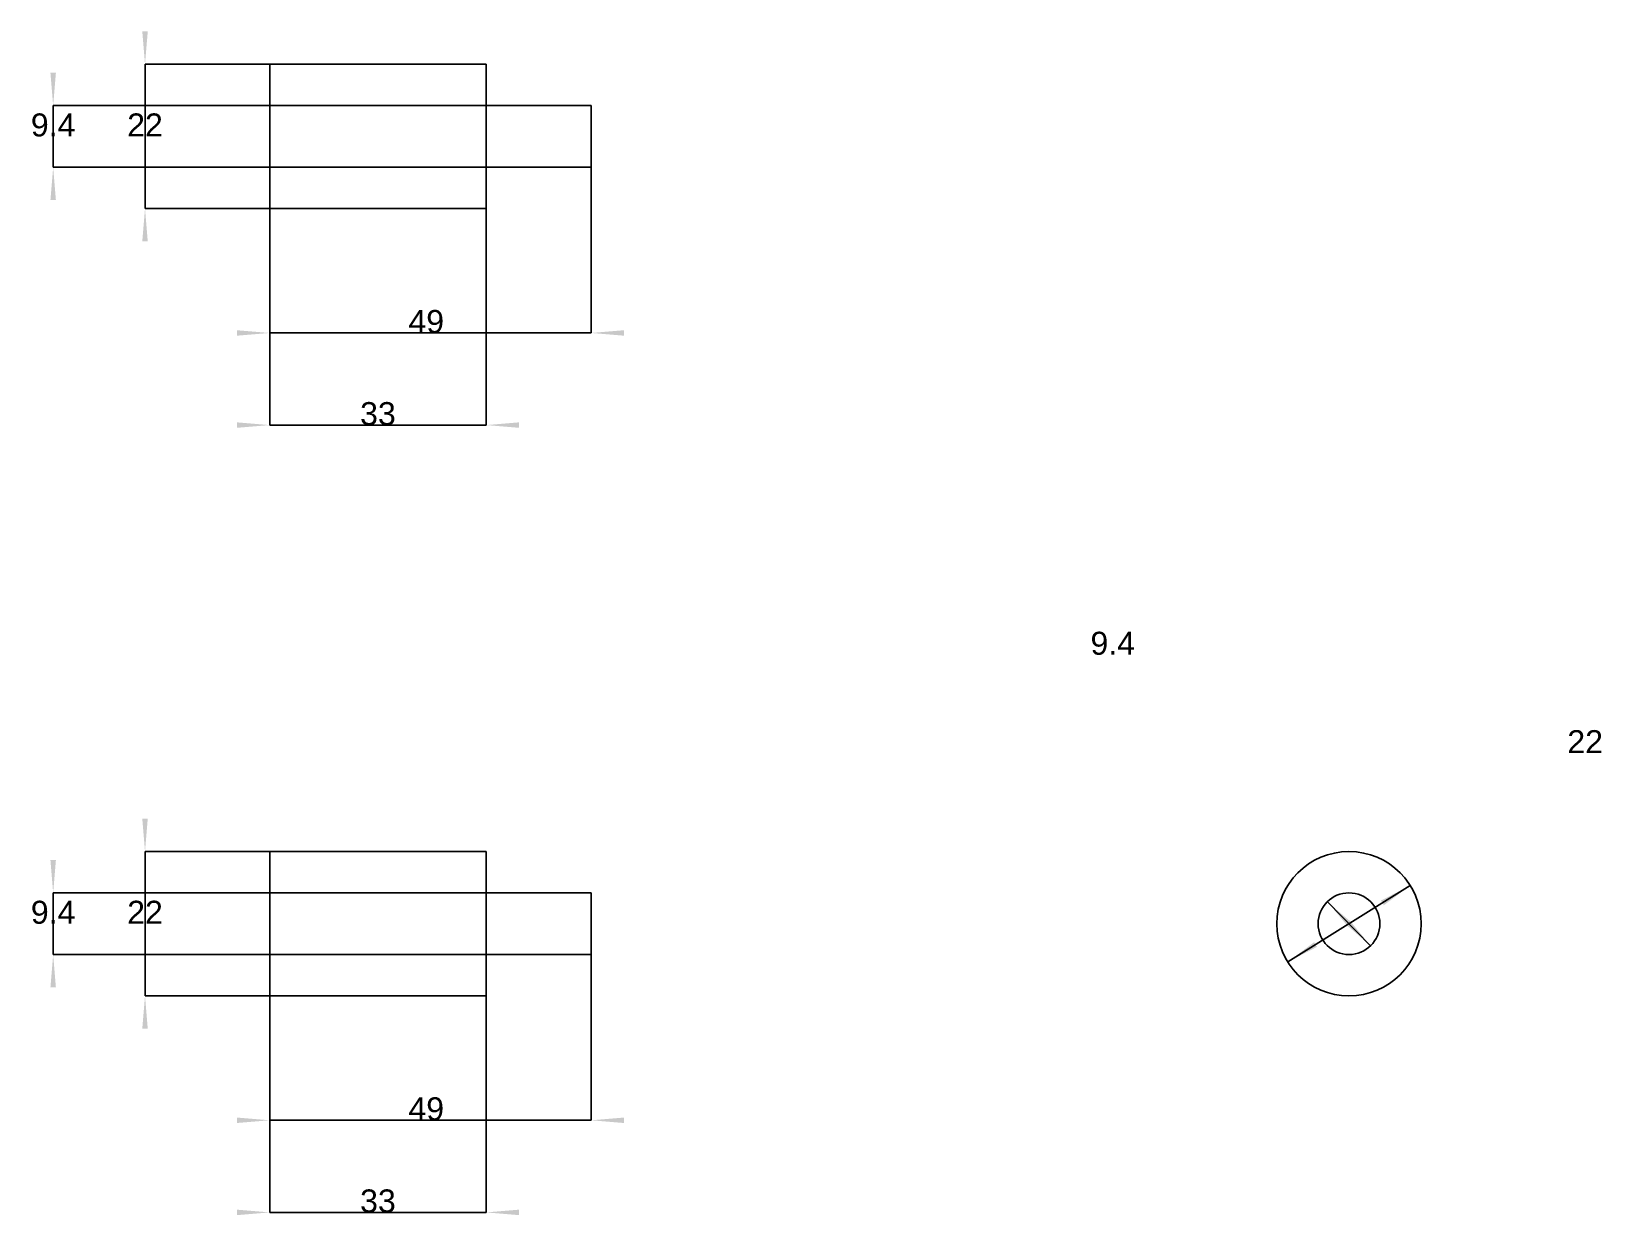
# Model space of a CAD drawing. Header units: millimetres. Extents: x 119 to 359, y 40 to 221.
import ezdxf
from ezdxf.enums import TextEntityAlignment as Align

# ---------------------------------------------------------------- set-up
doc = ezdxf.new("R2010")
doc.units = ezdxf.units.MM
doc.layers.get('0').update_dxf_attribs({"linetype": 'CONTINUOUS'})
for name, color, linetype in [('D', 7, 'CONTINUOUS'), ('D001', 7, 'CONTINUOUS'), ('D002', 7, 'CONTINUOUS'), ('D003', 7, 'CONTINUOUS'), ('D004', 7, 'CONTINUOUS'), ('D005', 7, 'CONTINUOUS'), ('D006', 7, 'CONTINUOUS'), ('D007', 7, 'CONTINUOUS'), ('D008', 7, 'CONTINUOUS'), ('D009', 7, 'CONTINUOUS'), ('Front', 7, 'CONTINUOUS'), ('Right', 7, 'CONTINUOUS'), ('Top', 7, 'CONTINUOUS')]:
    doc.layers.add(name, color=color, linetype=linetype)
doc.styles.get("Standard").update_dxf_attribs({"font": 'arial.ttf'})
doc.dimstyles.get("Standard").update_dxf_attribs({"dimscale": 0, "dimtxt": 2.5, "dimasz": 2.5, "dimexe": 1.25, "dimexo": 0.625, "dimtad": 1, "dimtxsty": 'STANDARD', "dimcen": 2.5, "dimazin": 3, "dimtfac": 1, "dimtmove": 0, "dimatfit": 3})

# ---------------------------------------------------------------- blocks, each defined once
blk = doc.blocks.new('*D')
at = {"color": 0}
for points in [[(150.5, 54.6242), (150.5, 55.4575), (155.5, 55.0408)], [(209.5, 54.6242), (209.5, 55.4575), (204.5, 55.0408)]]:
    blk.add_solid(points, dxfattribs=at)
at = {"layer": 'D'}
for p, q in [((204.5, 80.3), (204.5, 55.0408)), ((155.5, 74), (155.5, 55.0408)), ((155.5, 55.0408), (204.5, 55.0408))]:
    blk.add_line(p, q, dxfattribs=at)
blk.add_text('49', height=3.5, dxfattribs=at).set_placement((179.362, 55.0408), align=Align.CENTER)
blk = doc.blocks.new('*D001')
at = {"color": 0}
for points in [[(136.083, 101), (136.917, 101), (136.5, 96)], [(136.083, 69), (136.917, 69), (136.5, 74)]]:
    blk.add_solid(points, dxfattribs=at)
at = {"layer": 'D001'}
for p, q in [((155.5, 96), (136.5, 96)), ((136.5, 74), (136.5, 96)), ((155.5, 74), (136.5, 74))]:
    blk.add_line(p, q, dxfattribs=at)
blk.add_text('22', height=3.5, dxfattribs=at).set_placement((136.5, 85), align=Align.CENTER)
blk = doc.blocks.new('*D002')
at = {"color": 0}
for points in [[(150.5, 40.5833), (150.5, 41.4167), (155.5, 41)], [(193.5, 40.5833), (193.5, 41.4167), (188.5, 41)]]:
    blk.add_solid(points, dxfattribs=at)
at = {"layer": 'D002'}
for p, q in [((155.5, 74), (155.5, 41)), ((188.5, 74), (188.5, 41)), ((155.5, 41), (188.5, 41))]:
    blk.add_line(p, q, dxfattribs=at)
blk.add_text('33', height=3.5, dxfattribs=at).set_placement((172, 41), align=Align.CENTER)
blk = doc.blocks.new('*D003')
at = {"color": 0}
for points in [[(122.083, 94.7), (122.917, 94.7), (122.5, 89.7)], [(122.083, 75.3), (122.917, 75.3), (122.5, 80.3)]]:
    blk.add_solid(points, dxfattribs=at)
at = {"layer": 'D003'}
for p, q in [((204.5, 89.7), (122.5, 89.7)), ((122.5, 80.3), (122.5, 89.7)), ((204.5, 80.3), (122.5, 80.3))]:
    blk.add_line(p, q, dxfattribs=at)
blk.add_text('9.4', height=3.5, dxfattribs=at).set_placement((122.5, 85), align=Align.CENTER)
blk = doc.blocks.new('*D004')
at = {"color": 0}
for points in [[(150.5, 174.624), (150.5, 175.457), (155.5, 175.041)], [(209.5, 174.624), (209.5, 175.457), (204.5, 175.041)]]:
    blk.add_solid(points, dxfattribs=at)
at = {"layer": 'D004'}
for p, q in [((204.5, 200.3), (204.5, 175.041)), ((155.5, 194), (155.5, 175.041)), ((155.5, 175.041), (204.5, 175.041))]:
    blk.add_line(p, q, dxfattribs=at)
blk.add_text('49', height=3.5, dxfattribs=at).set_placement((179.362, 175.041), align=Align.CENTER)
blk = doc.blocks.new('*D005')
at = {"color": 0}
for points in [[(136.083, 221), (136.917, 221), (136.5, 216)], [(136.083, 189), (136.917, 189), (136.5, 194)]]:
    blk.add_solid(points, dxfattribs=at)
at = {"layer": 'D005'}
for p, q in [((155.5, 216), (136.5, 216)), ((136.5, 194), (136.5, 216)), ((155.5, 194), (136.5, 194))]:
    blk.add_line(p, q, dxfattribs=at)
blk.add_text('22', height=3.5, dxfattribs=at).set_placement((136.5, 205), align=Align.CENTER)
blk = doc.blocks.new('*D006')
at = {"color": 0}
for points in [[(150.5, 160.583), (150.5, 161.417), (155.5, 161)], [(193.5, 160.583), (193.5, 161.417), (188.5, 161)]]:
    blk.add_solid(points, dxfattribs=at)
at = {"layer": 'D006'}
for p, q in [((155.5, 194), (155.5, 161)), ((188.5, 194), (188.5, 161)), ((155.5, 161), (188.5, 161))]:
    blk.add_line(p, q, dxfattribs=at)
blk.add_text('33', height=3.5, dxfattribs=at).set_placement((172, 161), align=Align.CENTER)
blk = doc.blocks.new('*D007')
at = {"color": 0}
for points in [[(122.083, 214.7), (122.917, 214.7), (122.5, 209.7)], [(122.083, 195.3), (122.917, 195.3), (122.5, 200.3)]]:
    blk.add_solid(points, dxfattribs=at)
at = {"layer": 'D007'}
for p, q in [((204.5, 209.7), (122.5, 209.7)), ((122.5, 200.3), (122.5, 209.7)), ((204.5, 200.3), (122.5, 200.3))]:
    blk.add_line(p, q, dxfattribs=at)
blk.add_text('9.4', height=3.5, dxfattribs=at).set_placement((122.5, 205), align=Align.CENTER)
blk = doc.blocks.new('*D008')
at = {"color": 0}
for points in [[(325.312, 87.8202), (324.871, 88.5274), (329.335, 90.8186)], [(315.129, 81.4726), (314.688, 82.1798), (310.665, 79.1814)]]:
    blk.add_solid(points, dxfattribs=at)
at = {"layer": 'D008'}
blk.add_line((329.335, 90.8186), (310.665, 79.1814), dxfattribs=at)
blk.add_text('22', height=3.5, dxfattribs=at).set_placement((356, 111), align=Align.CENTER)
blk = doc.blocks.new('*D009')
at = {"color": 0}
for points in [[(320.508, 85.0777), (319.913, 84.494), (316.708, 88.3546)], [(320.087, 85.506), (319.492, 84.9223), (323.292, 81.6454)]]:
    blk.add_solid(points, dxfattribs=at)
at = {"layer": 'D009'}
blk.add_line((316.708, 88.3546), (323.292, 81.6454), dxfattribs=at)
blk.add_text('9.4', height=3.5, dxfattribs=at).set_placement((284, 126), align=Align.CENTER)

msp = doc.modelspace()

# ---------------------------------------------------------------- linework, layer by layer
at = {"layer": 'Front'}
for p, q in [((155.5, 96), (188.5, 96)), ((188.5, 89.7), (204.5, 89.7)), ((188.5, 80.3), (204.5, 80.3)), ((155.5, 74), (188.5, 74))]:
    msp.add_line(p, q, dxfattribs=at)
for points in [[(155.5, 96), (155.5, 95.724), (155.5, 94.911), (155.5, 93.6), (155.5, 91.858), (155.5, 89.773), (155.5, 87.448), (155.5, 85), (155.5, 82.552), (155.5, 80.227), (155.5, 78.142), (155.5, 76.4), (155.5, 75.089), (155.5, 74.276), (155.5, 74)], [(155.5, 74), (155.5, 74.276), (155.5, 75.089), (155.5, 76.4), (155.5, 78.142), (155.5, 80.227), (155.5, 82.552), (155.5, 85), (155.5, 87.448), (155.5, 89.773), (155.5, 91.858), (155.5, 93.6), (155.5, 94.911), (155.5, 95.724), (155.5, 96)], [(188.5, 96), (188.5, 95.724), (188.5, 94.911), (188.5, 93.6), (188.5, 91.858), (188.5, 89.773), (188.5, 87.448), (188.5, 85), (188.5, 82.552), (188.5, 80.227), (188.5, 78.142), (188.5, 76.4), (188.5, 75.089), (188.5, 74.276), (188.5, 74)], [(188.5, 74), (188.5, 74.276), (188.5, 75.089), (188.5, 76.4), (188.5, 78.142), (188.5, 80.227), (188.5, 82.552), (188.5, 85), (188.5, 87.448), (188.5, 89.773), (188.5, 91.858), (188.5, 93.6), (188.5, 94.911), (188.5, 95.724), (188.5, 96)], [(188.5, 89.7), (188.5, 89.582), (188.5, 89.235), (188.5, 88.675), (188.5, 87.93), (188.5, 87.039), (188.5, 86.046), (188.5, 85), (188.5, 83.954), (188.5, 82.961), (188.5, 82.07), (188.5, 81.325), (188.5, 80.765), (188.5, 80.418), (188.5, 80.3)], [(188.5, 80.3), (188.5, 80.418), (188.5, 80.765), (188.5, 81.325), (188.5, 82.07), (188.5, 82.961), (188.5, 83.954), (188.5, 85), (188.5, 86.046), (188.5, 87.039), (188.5, 87.93), (188.5, 88.675), (188.5, 89.235), (188.5, 89.582), (188.5, 89.7)], [(204.5, 89.7), (204.5, 89.582), (204.5, 89.235), (204.5, 88.675), (204.5, 87.93), (204.5, 87.039), (204.5, 86.046), (204.5, 85), (204.5, 83.954), (204.5, 82.961), (204.5, 82.07), (204.5, 81.325), (204.5, 80.765), (204.5, 80.418), (204.5, 80.3)], [(204.5, 80.3), (204.5, 80.418), (204.5, 80.765), (204.5, 81.325), (204.5, 82.07), (204.5, 82.961), (204.5, 83.954), (204.5, 85), (204.5, 86.046), (204.5, 87.039), (204.5, 87.93), (204.5, 88.675), (204.5, 89.235), (204.5, 89.582), (204.5, 89.7)]]:
    msp.add_open_spline(points, degree=1, dxfattribs=at)
at = {"layer": 'Right'}
for radius in [11, 11, 4.7, 4.7]:
    msp.add_circle((320, 85), radius, dxfattribs=at)
at = {"layer": 'Top'}
for p, q in [((155.5, 216), (188.5, 216)), ((188.5, 209.7), (204.5, 209.7)), ((188.5, 200.3), (204.5, 200.3)), ((155.5, 194), (188.5, 194))]:
    msp.add_line(p, q, dxfattribs=at)
for points in [[(155.5, 216), (155.5, 215.931), (155.5, 215.724), (155.5, 215.383), (155.5, 214.911), (155.5, 214.314), (155.5, 213.6), (155.5, 212.778), (155.5, 211.858), (155.5, 210.852), (155.5, 209.773), (155.5, 208.633), (155.5, 207.448), (155.5, 206.232), (155.5, 205)], [(155.5, 194), (155.5, 194.276), (155.5, 195.089), (155.5, 196.4), (155.5, 198.142), (155.5, 200.227), (155.5, 202.552), (155.5, 205), (155.5, 207.448), (155.5, 209.773), (155.5, 211.858), (155.5, 213.6), (155.5, 214.911), (155.5, 215.724), (155.5, 216)], [(188.5, 216), (188.5, 215.931), (188.5, 215.724), (188.5, 215.383), (188.5, 214.911), (188.5, 214.314), (188.5, 213.6), (188.5, 212.778), (188.5, 211.858), (188.5, 210.852), (188.5, 209.773), (188.5, 208.633), (188.5, 207.448), (188.5, 206.232), (188.5, 205)], [(188.5, 194), (188.5, 194.276), (188.5, 195.089), (188.5, 196.4), (188.5, 198.142), (188.5, 200.227), (188.5, 202.552), (188.5, 205), (188.5, 207.448), (188.5, 209.773), (188.5, 211.858), (188.5, 213.6), (188.5, 214.911), (188.5, 215.724), (188.5, 216)], [(188.5, 200.3), (188.5, 200.418), (188.5, 200.765), (188.5, 201.325), (188.5, 202.07), (188.5, 202.961), (188.5, 203.954), (188.5, 205), (188.5, 206.046), (188.5, 207.039), (188.5, 207.93), (188.5, 208.675), (188.5, 209.235), (188.5, 209.582), (188.5, 209.7)], [(204.5, 200.3), (204.5, 200.418), (204.5, 200.765), (204.5, 201.325), (204.5, 202.07), (204.5, 202.961), (204.5, 203.954), (204.5, 205), (204.5, 206.046), (204.5, 207.039), (204.5, 207.93), (204.5, 208.675), (204.5, 209.235), (204.5, 209.582), (204.5, 209.7)], [(155.5, 205), (155.5, 203.768), (155.5, 202.552), (155.5, 201.367), (155.5, 200.227), (155.5, 199.148), (155.5, 198.142), (155.5, 197.222), (155.5, 196.4), (155.5, 195.686), (155.5, 195.089), (155.5, 194.617), (155.5, 194.276), (155.5, 194.069), (155.5, 194)], [(188.5, 205), (188.5, 203.768), (188.5, 202.552), (188.5, 201.367), (188.5, 200.227), (188.5, 199.148), (188.5, 198.142), (188.5, 197.222), (188.5, 196.4), (188.5, 195.686), (188.5, 195.089), (188.5, 194.617), (188.5, 194.276), (188.5, 194.069), (188.5, 194)], [(188.5, 205), (188.5, 204.474), (188.5, 203.954), (188.5, 203.448), (188.5, 202.961), (188.5, 202.499), (188.5, 202.07), (188.5, 201.677), (188.5, 201.325), (188.5, 201.02), (188.5, 200.765), (188.5, 200.564), (188.5, 200.418), (188.5, 200.33), (188.5, 200.3)], [(204.5, 205), (204.5, 204.474), (204.5, 203.954), (204.5, 203.448), (204.5, 202.961), (204.5, 202.499), (204.5, 202.07), (204.5, 201.677), (204.5, 201.325), (204.5, 201.02), (204.5, 200.765), (204.5, 200.564), (204.5, 200.418), (204.5, 200.33), (204.5, 200.3)]]:
    msp.add_open_spline(points, degree=1, dxfattribs=at)
for points in [[(188.5, 209.7), (188.5, 209.685), (188.5, 209.67), (188.5, 209.626), (188.5, 209.582), (188.5, 209.509), (188.5, 209.436), (188.5, 209.335), (188.5, 209.235), (188.5, 209.107), (188.5, 208.98), (188.5, 208.827), (188.5, 208.675), (188.5, 208.499), (188.5, 208.323), (188.5, 208.127), (188.5, 207.93), (188.5, 207.715), (188.5, 207.501), (188.5, 207.27), (188.5, 207.039), (188.5, 206.796), (188.5, 206.552), (188.5, 206.299), (188.5, 206.046), (188.5, 205.528), (188.5, 205)], [(204.5, 209.7), (204.5, 209.685), (204.5, 209.67), (204.5, 209.626), (204.5, 209.582), (204.5, 209.509), (204.5, 209.436), (204.5, 209.335), (204.5, 209.235), (204.5, 209.107), (204.5, 208.98), (204.5, 208.827), (204.5, 208.675), (204.5, 208.499), (204.5, 208.323), (204.5, 208.127), (204.5, 207.93), (204.5, 207.715), (204.5, 207.501), (204.5, 207.27), (204.5, 207.039), (204.5, 206.796), (204.5, 206.552), (204.5, 206.299), (204.5, 206.046), (204.5, 205.528), (204.5, 205)]]:
    msp.add_open_spline(points, degree=2, knots=[4.712389, 4.712389, 4.712389, 4.8245887, 4.8245887, 4.9367885, 4.9367885, 5.0489882, 5.0489882, 5.1611879, 5.1611879, 5.2733877, 5.2733877, 5.3855874, 5.3855874, 5.4977871, 5.4977871, 5.6099869, 5.6099869, 5.7221866, 5.7221866, 5.8343864, 5.8343864, 5.9465861, 5.9465861, 6.0587858, 6.0587858, 6.2831853, 6.2831853, 6.2831853], dxfattribs=at)

# ---------------------------------------------------------------- dimensions: what is measured, and where the dimension line sits
at = {"layer": 'D'}
dim = msp.add_linear_dim(base=(179.362, 55.041), p1=(155.5, 74), p2=(204.5, 80.3), text='49', dimstyle='STANDARD', dxfattribs=at)
dim.commit()
dim.dimension.update_dxf_attribs({"geometry": '*D', "text_midpoint": (180, 60)})
at = {"layer": 'D001'}
dim = msp.add_linear_dim(base=(136.5, 85), p1=(155.5, 74), p2=(155.5, 96), angle=90, text='22', dimstyle='STANDARD', dxfattribs=at)
dim.commit()
dim.dimension.update_dxf_attribs({"geometry": '*D001', "text_midpoint": (141.5, 85)})
at = {"layer": 'D002'}
dim = msp.add_linear_dim(base=(172, 41), p1=(155.5, 74), p2=(188.5, 74), text='33', dimstyle='STANDARD', dxfattribs=at)
dim.commit()
dim.dimension.update_dxf_attribs({"geometry": '*D002', "text_midpoint": (172, 46)})
at = {"layer": 'D003'}
dim = msp.add_linear_dim(base=(122.5, 85), p1=(204.5, 80.3), p2=(204.5, 89.7), angle=90, text='9.4', dimstyle='STANDARD', dxfattribs=at)
dim.commit()
dim.dimension.update_dxf_attribs({"geometry": '*D003', "text_midpoint": (127.5, 85)})
at = {"layer": 'D004'}
dim = msp.add_linear_dim(base=(179.362, 175.041), p1=(155.5, 194), p2=(204.5, 200.3), text='49', dimstyle='STANDARD', dxfattribs=at)
dim.commit()
dim.dimension.update_dxf_attribs({"geometry": '*D004', "text_midpoint": (180, 180)})
at = {"layer": 'D005'}
dim = msp.add_linear_dim(base=(136.5, 205), p1=(155.5, 194), p2=(155.5, 216), angle=90, text='22', dimstyle='STANDARD', dxfattribs=at)
dim.commit()
dim.dimension.update_dxf_attribs({"geometry": '*D005', "text_midpoint": (141.5, 205)})
at = {"layer": 'D006'}
dim = msp.add_linear_dim(base=(172, 161), p1=(155.5, 194), p2=(188.5, 194), text='33', dimstyle='STANDARD', dxfattribs=at)
dim.commit()
dim.dimension.update_dxf_attribs({"geometry": '*D006', "text_midpoint": (172, 166)})
at = {"layer": 'D007'}
dim = msp.add_linear_dim(base=(122.5, 205), p1=(204.5, 200.3), p2=(204.5, 209.7), angle=90, text='9.4', dimstyle='STANDARD', dxfattribs=at)
dim.commit()
dim.dimension.update_dxf_attribs({"geometry": '*D007', "text_midpoint": (127.5, 205)})
at = {"layer": 'D008'}
dim = msp.add_diameter_dim_2p(p1=(329.335, 90.819), p2=(310.665, 79.181), text='22', dimstyle='STANDARD', dxfattribs=at)
dim.commit()
dim.dimension.update_dxf_attribs({"geometry": '*D008', "text_midpoint": (356, 111)})
at = {"layer": 'D009'}
dim = msp.add_diameter_dim_2p(p1=(316.708, 88.355), p2=(323.292, 81.645), text='9.4', dimstyle='STANDARD', dxfattribs=at)
dim.commit()
dim.dimension.update_dxf_attribs({"geometry": '*D009', "text_midpoint": (284, 126)})

doc.saveas('drawing.dxf')
